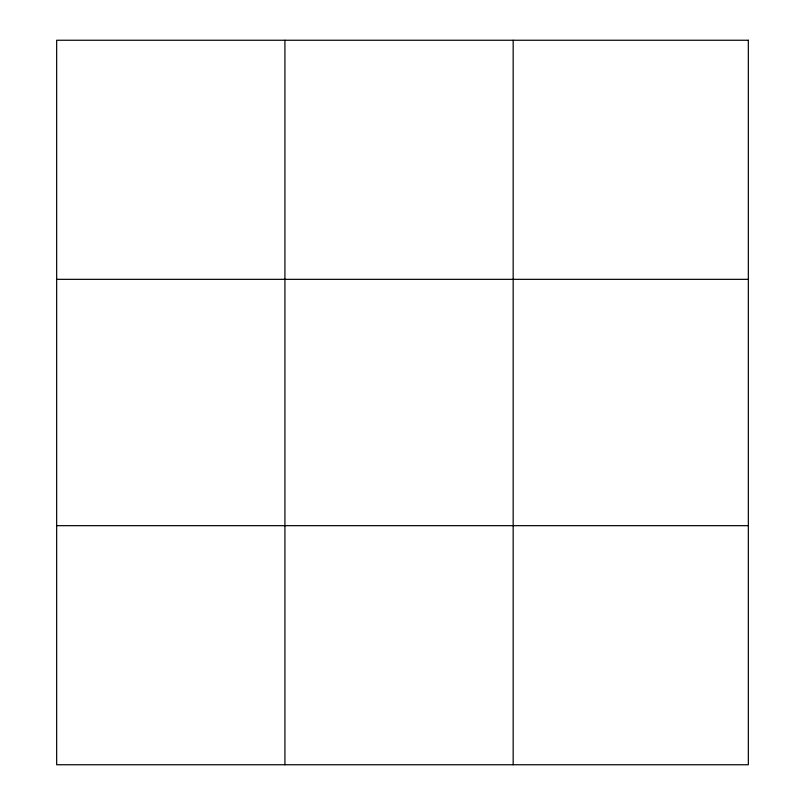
<?xml version="1.0" encoding="UTF-8"?>
<svg xmlns="http://www.w3.org/2000/svg" width="805" height="805" viewBox="0 0 805 805"><rect width="100%" height="100%" fill="white"/><g stroke="black" fill="none" stroke-linecap="round" stroke-linejoin="round"><path stroke-width="1.21" d="M284.92 764.75L284.92 40.25M513.167 764.75L513.167 40.25M56.662 279.335L748.338 279.335M56.662 525.665L748.338 525.665M748.338 40.25L748.338 764.75L56.662 764.75L56.662 40.25L748.338 40.25"/></g></svg>
